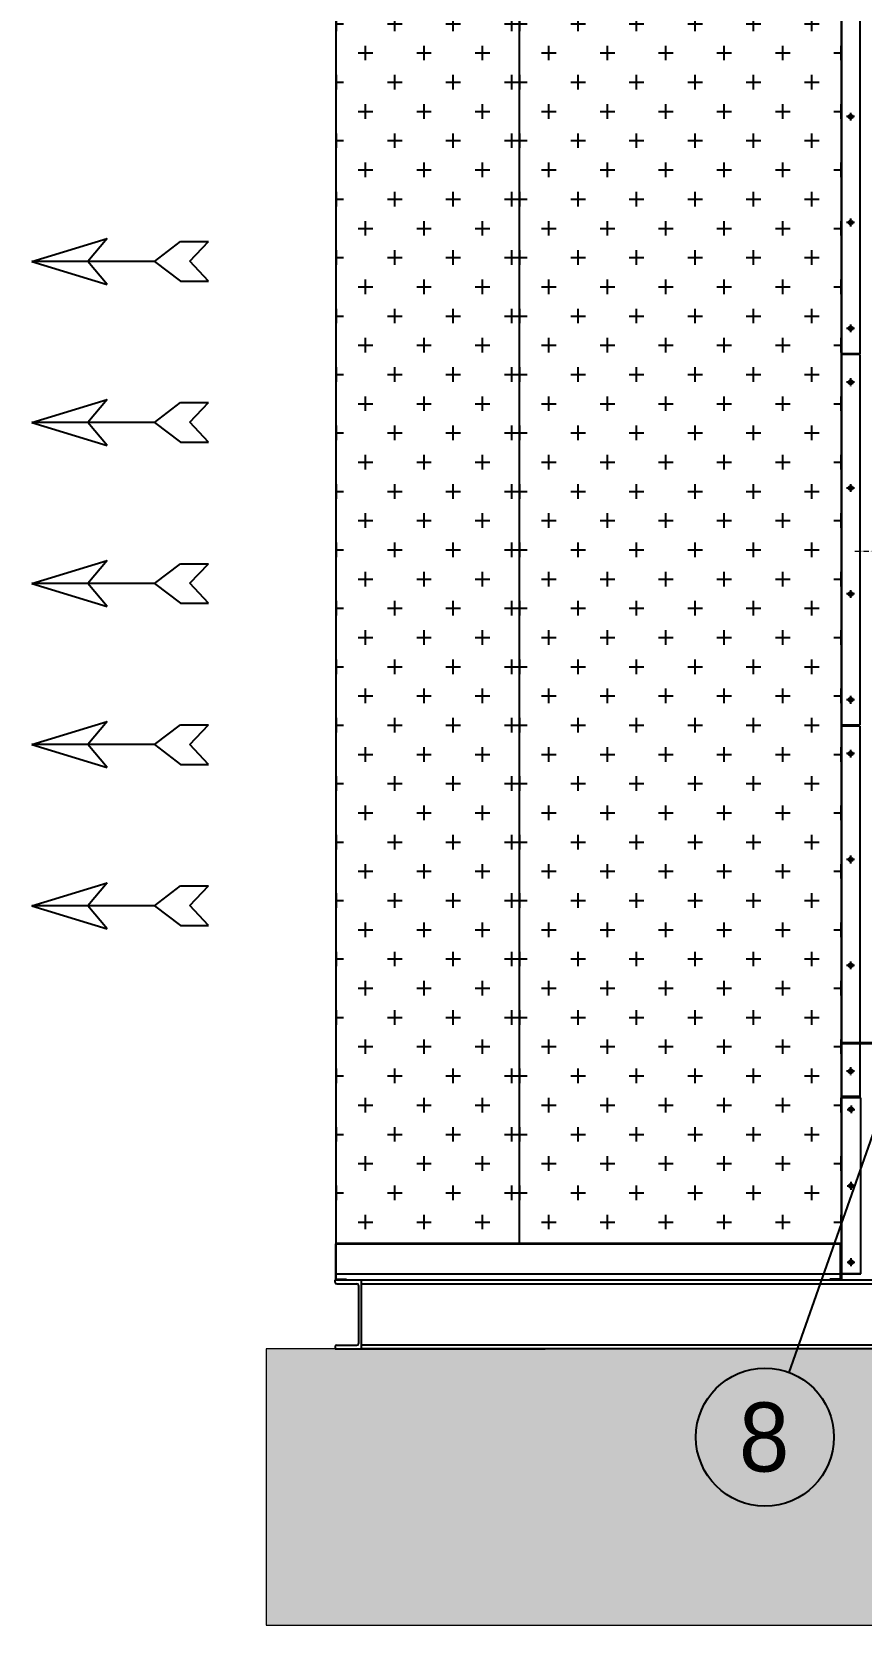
# Model space of a CAD drawing. Header units: millimetres. Extents: x 2340 to 31747, y 2051 to 22846.
# Drawn here: x 10421 to 12223, y 8034 to 11496 of the extents above; entities that cross this region are included whole.
import ezdxf
from ezdxf.enums import TextEntityAlignment as Align

# ---------------------------------------------------------------- set-up
doc = ezdxf.new("R2010")
doc.units = ezdxf.units.MM
doc.linetypes.add('CENTER', pattern=[2, 1.25, -0.25, 0.25, -0.25])
doc.linetypes.add('DASHDOT', pattern=[18.5, 12, -3, 0.5, -3])
for name, color, linetype in [('center', 1, 'CENTER'), ('냉각탑_dim', 1, 'Continuous'), ('냉각탑_text', 3, 'Continuous'), ('냉각탑_찬넬방진', 1, 'Continuous')]:
    doc.layers.add(name, color=color, linetype=linetype)
doc.styles.add('돋움', font='Dotum.ttf')

# ---------------------------------------------------------------- blocks, each defined once
blk = doc.blocks.new('화살표 IN OUT')
at = {"layer": '냉각탑_dim'}
for p, q in [((-322.7, 43), (-383.9, 43)), ((-343.1, 0.5), (-383.9, 43)), ((-266.4, 0), (-322.7, 43)), ((-163.5, 50), (-121.5, 0)), ((0, 0), (-163.5, 50)), ((-383.9, -43), (-343.1, 0.5)), ((-266.4, 0), (-322.7, -43)), ((-266.4, 0), (0, 0)), ((-163.5, -50), (-121.5, 0)), ((0, 0), (-163.5, -50)), ((-322.7, -43), (-383.9, -43))]:
    blk.add_line(p, q, dxfattribs=at)
blk = doc.blocks.new('A$C55E021B5')
at = {"color": 7, "linetype": 'DASHDOT', "lineweight": 13}
blk.add_line((1440.5, 1070.5), (654.5, 1070.5), dxfattribs=at)
blk = doc.blocks.new('A$C3FF200C2')
for p, q in [((40, 805), (0, 805)), ((0, 805), (0, 0)), ((40, 805), (40, 0)), ((40, 0), (0, 0))]:
    blk.add_line(p, q)
blk = doc.blocks.new('1')
h = blk.add_hatch()
h.set_pattern_fill('CROSS', color=5, scale=10)
h.set_pattern_definition([(0, (-672129.73, 22880.19), (63.5, 63.5), [31.75, -95.25]), (90, (-672113.857, 22864.315), (-63.5, 63.5), [31.75, -95.25])])
h.paths.add_polyline_path([(11081.6, 11942.4), (11081.6, 8864.4), (11480, 8864.4), (11480, 11942.4)])
h = blk.add_hatch()
h.set_pattern_fill('CROSS', color=5, scale=10)
h.set_pattern_definition([(0, (-671731.33, 22880.19), (63.5, 63.5), [31.75, -95.25]), (90, (-671715.457, 22864.315), (-63.5, 63.5), [31.75, -95.25])])
h.paths.add_polyline_path([(11480, 11942.4), (11480, 8864.4), (12180, 8864.4), (12180, 11942.4)])
for p, q in [((12180, 11984.4), (12180, 8784.4)), ((11480, 11944), (11480, 8862.8)), ((11081.6, 11942.4), (11081.6, 8784.4)), ((12180, 9299.9), (12180, 11605.9)), ((13280, 9299.9), (12180, 9299.9)), ((12180, 9297.9), (14520, 9297.9)), ((12180, 8797.9), (12180, 9297.9)), ((12222, 9179.9), (12180, 9179.9)), ((12222, 8797.9), (12222, 9179.9)), ((12180, 8897.9), (12180, 8797.9)), ((11081.6, 8864.4), (12180, 8864.4)), ((11081.6, 8862.8), (12178.4, 8862.8)), ((11081.6, 8786), (11081.6, 8862.8)), ((12178.4, 8786), (12178.4, 8862.8)), ((12178.4, 8786), (12178.4, 8862.8)), ((11080.8, 8797.9), (12179.2, 8797.9)), ((11081.6, 8797.9), (12178.4, 8797.9)), ((11125.8, 8797.9), (12175.8, 8797.9)), ((12180, 8797.9), (12222, 8797.9)), ((12222, 8797.9), (12180, 8797.9)), ((11105, 8786), (11105, 8784.4)), ((11105, 8786), (11105, 8784.4)), ((11105, 8784.4), (12155, 8784.4)), ((12155, 8786), (12155, 8784.4)), ((12155, 8786), (12155, 8784.4))]:
    blk.add_line(p, q)
at = {"ltscale": 500}
for p, q in [((11080, 8784.4), (11105, 8784.4)), ((11080, 8784.4), (11105, 8784.4)), ((11081.6, 8786), (11105, 8786)), ((11081.6, 8786), (11105, 8786)), ((12178.4, 8786), (12155, 8786)), ((12178.4, 8786), (12155, 8786)), ((12180, 8784.4), (12155, 8784.4)), ((12180, 8784.4), (12155, 8784.4))]:
    blk.add_line(p, q, dxfattribs=at)
for centre, radius in [((12200, 11311.9), 4.5), ((12200, 11311.9), 3), ((12200, 11081.9), 4.5), ((12200, 11081.9), 3), ((12200, 10851.9), 4.5), ((12200, 10851.9), 3), ((12200, 10734.9), 4.5), ((12200, 10734.9), 3), ((12200, 10504.9), 4.5), ((12200, 10504.9), 3), ((12200, 10274.9), 4.5), ((12200, 10274.9), 3), ((12200, 10044.9), 4.5), ((12200, 10044.9), 3), ((12200, 9927.9), 4.5), ((12200, 9927.9), 3), ((12200, 9697.9), 4.5), ((12200, 9697.9), 3), ((12200, 9467.9), 4.5), ((12200, 9467.9), 3), ((12200, 9237.9), 4.5), ((12200, 9237.9), 3), ((12201, 9154.9), 4.5), ((12201, 8988.9), 4.5), ((12201, 8822.9), 4.5)]:
    blk.add_circle(centre, radius)
at = {"layer": 'center'}
for p, q in [((12200, 11320.4), (12200, 11303.4)), ((12208.5, 11311.9), (12191.5, 11311.9)), ((12208.5, 11081.9), (12191.5, 11081.9)), ((12200, 11090.4), (12200, 11073.4)), ((12208.5, 10851.9), (12191.5, 10851.9)), ((12200, 10860.4), (12200, 10843.4)), ((12208.5, 10734.9), (12191.5, 10734.9)), ((12200, 10743.4), (12200, 10726.4)), ((12208.5, 10504.9), (12191.5, 10504.9)), ((12200, 10513.4), (12200, 10496.4)), ((12200, 10283.4), (12200, 10266.4)), ((12208.5, 10274.9), (12191.5, 10274.9)), ((12208.5, 10044.9), (12191.5, 10044.9)), ((12200, 10053.4), (12200, 10036.4)), ((12200, 9936.4), (12200, 9919.4)), ((12208.5, 9927.9), (12191.5, 9927.9)), ((12208.5, 9697.9), (12191.5, 9697.9)), ((12200, 9706.4), (12200, 9689.4)), ((12208.5, 9467.9), (12191.5, 9467.9)), ((12200, 9476.4), (12200, 9459.4)), ((12200, 9246.4), (12200, 9229.4)), ((12208.5, 9237.9), (12191.5, 9237.9)), ((12192.5, 9154.9), (12209.5, 9154.9)), ((12201, 9163.4), (12201, 9146.4)), ((12192.5, 8988.9), (12209.5, 8988.9)), ((12201, 8980.4), (12201, 8997.4)), ((12201, 8814.4), (12201, 8831.4)), ((12192.5, 8822.9), (12209.5, 8822.9))]:
    blk.add_line(p, q, dxfattribs=at)
at = {"layer": '냉각탑_dim', "linetype": 'ByBlock', "lineweight": -2, "elevation": 0}
blk.add_lwpolyline([(12388.1, 9498.6), (12066.2, 8583.5)], dxfattribs=at)
at = {"layer": '냉각탑_찬넬방진', "ltscale": 150}
for p, q in [((11080, 8779.3), (11080, 8784.4)), ((11080, 8784.4), (18580, 8784.4)), ((11080, 8784.4), (11136.4, 8784.4)), ((11083.4, 8775.9), (11127.4, 8775.9)), ((11130.8, 8772.5), (11130.8, 8646.1)), ((11136.4, 8784.4), (11136.4, 8634.4)), ((11080, 8639.4), (11080, 8634.4)), ((11080, 8634.4), (11536.4, 8634.4)), ((11083.4, 8642.8), (11127.4, 8642.8))]:
    blk.add_line(p, q, dxfattribs=at)
at = {"layer": '냉각탑_찬넬방진', "ltscale": 30}
for p, q in [((11136.4, 8776), (18776.6, 8775.9)), ((18776.6, 8642.8), (11136.4, 8642.8)), ((18780, 8634.4), (11136.4, 8634.4))]:
    blk.add_line(p, q, dxfattribs=at)
at = {"layer": '냉각탑_찬넬방진', "ltscale": 150}
for centre, start, end in [((11083.4, 8779.3), 180, 270), ((11127.4, 8772.5), 0, 90), ((11083.4, 8639.4), 90, 180), ((11127.4, 8646.1), 270, 0)]:
    blk.add_arc(centre, 3.39, start, end, dxfattribs=at)
for p in [(12180, 10796.9), (12180, 9989.9), (12180, 9182.9)]:
    blk.add_blockref('A$C3FF200C2', p)
at = {"xscale": -1}
blk.add_blockref('A$C55E021B5', (13650, 9297.4), dxfattribs=at)

msp = doc.modelspace()

# ---------------------------------------------------------------- hatches: boundary and pattern name
h = msp.add_hatch()
h.set_pattern_fill('AR-CONC', color=4)
h.set_pattern_definition([(50, (-317025.02, -193649.1), (182.18467, -15.939086), [19.05, -209.55]), (355, (-317025.02, -193649.1), (-35.24342, 191.056845), [15.24, -167.64058]), (100.451445, (-317009.84, -193650.43), (146.94125, 175.11775), [16.19001, -178.090245]), (46.1842, (-317025.02, -193598.3), (271.07904, -42.04233), [28.575, -314.325]), (96.63556, (-317002.43, -193601.8), (237.40413, 247.42612), [24.28502, -267.1356]), (351.18415, (-317025.02, -193598.3), (237.40413, 247.42612), [22.85997, -251.45973]), (21, (-316999.62, -193611), (151.61439, -102.2652), [19.05, -209.55]), (326, (-316999.62, -193611), (61.80203, 184.18797), [15.24, -167.64]), (71.451445, (-316986.98, -193619.52), (213.41642, 81.92277), [16.19001, -178.08994]), (37.5, (-317025.02, -193649.1), (3.088603, 84.555039), [0, -165.608, 0, -170.18, 0, -168.275]), (7.5, (-317025.02, -193649.1), (66.819663, 100.180575), [0, -97.028, 0, -161.798, 0, -64.135]), (327.5, (-317081.66, -193649.1), (135.590595, -5.728744), [0, -63.5, 0, -198.12, 0, -262.89]), (317.5, (-317107.06, -193649.1), (148.12918, 25.42649), [0, -82.55, 0, -131.572, 0, -186.69])])
edge = h.paths.add_edge_path()
edge.add_line((11080, 8034.4), (18929.9, 8034.4))
edge.add_line((18929.9, 8034.4), (18930.1, 8634.4))
edge.add_line((18930.1, 8634.4), (10930.1, 8634.4))
edge.add_line((10930.1, 8634.4), (10929.9, 8034.4))

# ---------------------------------------------------------------- linework, layer by layer
msp.add_line((12180, 12384.4), (12180, 8784.4))
at = {"lineweight": 5, "elevation": 0}
msp.add_lwpolyline([(18930, 8634.4), (10930, 8634.4), (10930, 8034.4), (18930, 8034.4)], dxfattribs=at)
at = {"layer": '냉각탑_dim', "linetype": 'ByBlock', "lineweight": -2}
msp.add_circle((12014, 8442.9), 150, dxfattribs=at)

# ---------------------------------------------------------------- block references
msp.add_blockref('1', (0, 0))
at = {"layer": '냉각탑_dim', "xscale": -1}
for p in [(10421.1, 10997.5), (10421.1, 10647.5), (10421.1, 10297.5), (10421.1, 9947.5), (10421.1, 9597.5)]:
    msp.add_blockref('화살표 IN OUT', p, dxfattribs=at)

# ---------------------------------------------------------------- texts
at = {"layer": '냉각탑_text', "style": '돋움'}
msp.add_text('8', height=150, dxfattribs=at).set_placement((12012.2, 8443.1), align=Align.MIDDLE_CENTER)

doc.saveas('drawing.dxf')
